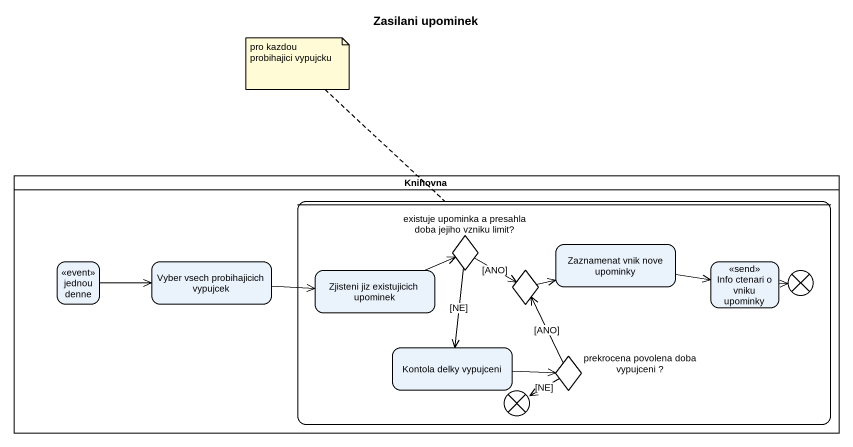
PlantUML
@startuml
title Zasilani upominek
hide empty description
state Knihovna <<partition>> {
  state " " as state1 {
    state "existuje upominka a presahla doba jejiho vzniku limit?" as existuje_upominka_a <<choice>>
    state "Zaznamenat vnik nove upominky" as Zaznamenat_vnik_nove
    state "Info ctenari o vniku upominky" as Info_ctenari_o_vniku <<send>>
    state "Zjisteni jiz existujicich upominek" as Zjisteni_jiz_existujicich
    state choice1 <<choice>>
    state flowfinal1 <<end>>
    state "Kontola delky vypujceni" as Kontola_delky_vypujceni
    state "prekrocena povolena doba vypujceni ?" as prekrocena_povolena_doba <<choice>>
    state flowfinal2 <<end>>
  }
  state "jednou denne" as jednou_denne <<event>>
  state "Vyber vsech probihajicich vypujcek" as Vyber_vsech_probihajicich
}
jednou_denne -right-> Vyber_vsech_probihajicich
Vyber_vsech_probihajicich -right-> Zjisteni_jiz_existujicich
existuje_upominka_a -right-> choice1 : [ANO]
existuje_upominka_a --> Kontola_delky_vypujceni : [NE]
Zaznamenat_vnik_nove -right-> Info_ctenari_o_vniku
Info_ctenari_o_vniku -right-> flowfinal1
Zjisteni_jiz_existujicich -right-> existuje_upominka_a
choice1 -right-> Zaznamenat_vnik_nove
Kontola_delky_vypujceni -right-> prekrocena_povolena_doba
prekrocena_povolena_doba -up-> choice1 : [ANO]
prekrocena_povolena_doba -left-> flowfinal2 : [NE]
note top of state1 : pro kazdou probihajici vypujcku
@enduml
